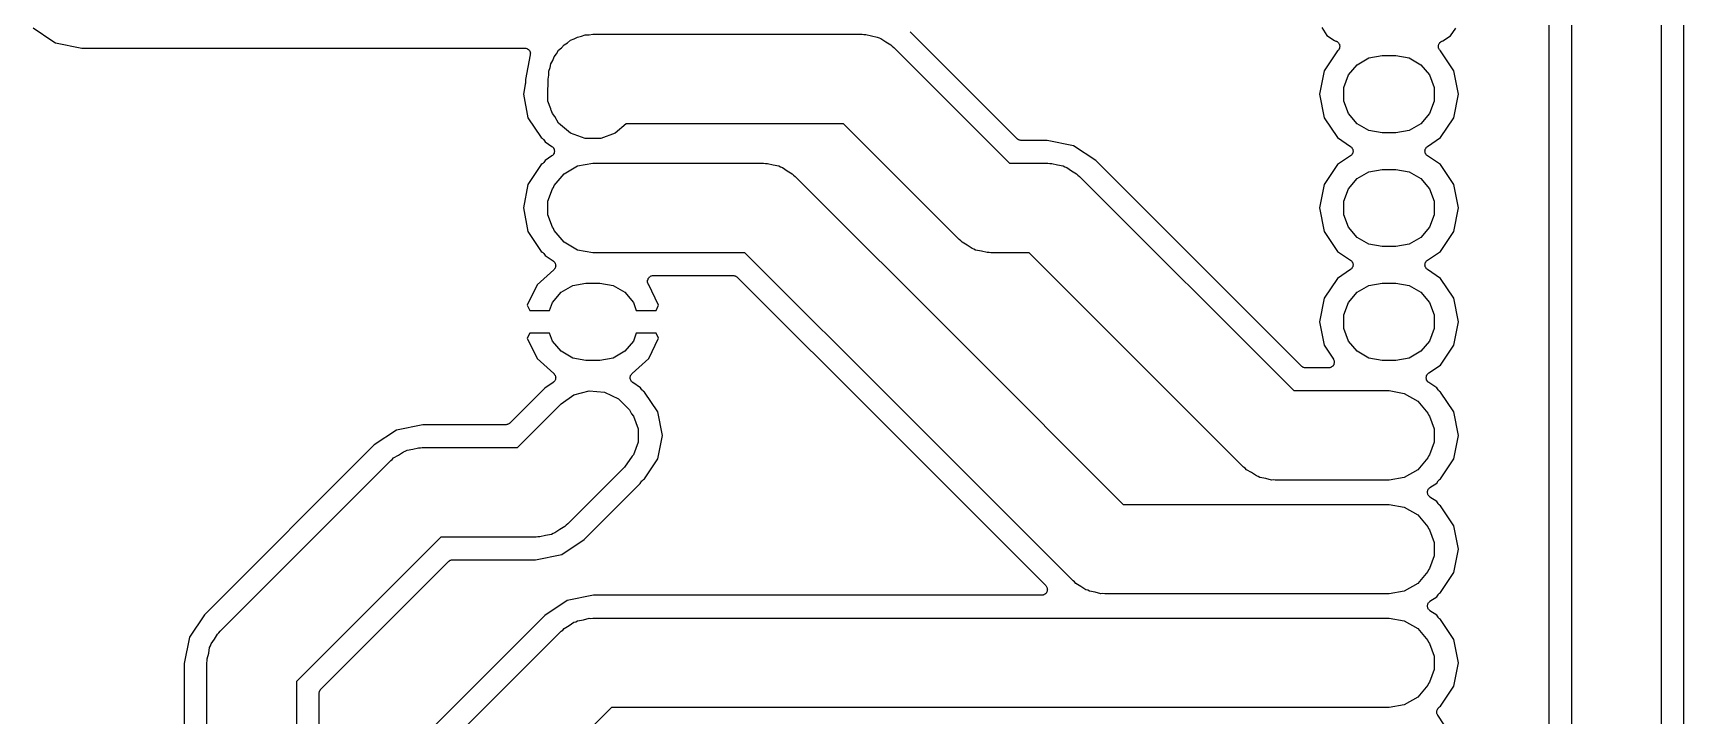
# Model space of a CAD drawing. Extents: x 21 to 222, y -147 to -29.
# Drawn here: x 100.53 to 137.4, y -77.39 to -62.13 of the extents above; entities that cross this region are included whole.
import ezdxf

# ---------------------------------------------------------------- set-up
doc = ezdxf.new("R2010")
doc.units = 0
doc.header["$MEASUREMENT"] = 0
doc.layers.add('BLACK', color=7, linetype='CONTINUOUS')

msp = doc.modelspace()

# ---------------------------------------------------------------- linework, layer by layer
at = {"layer": 'Black'}
for p, q in [((136.89, -58.42), (136.89, -102.87)), ((134.89, -102.456), (134.89, -58.8342)), ((134.382, -59.0972), (134.382, -102.193)), ((137.398, -102.857), (137.398, -59.9701)), ((100.525, -62.0175), (100.969, -62.3144)), ((100.969, -62.3144), (101.024, -62.3509)), ((112.463, -62.3502), (112.53, -62.294)), ((112.53, -62.294), (112.612, -62.2641)), ((112.612, -62.2641), (112.688, -62.2203)), ((112.688, -62.2203), (112.774, -62.2051)), ((112.774, -62.2051), (112.856, -62.1752)), ((112.856, -62.1752), (112.944, -62.1752)), ((112.944, -62.1752), (113.03, -62.16)), ((113.03, -62.16), (119.04, -62.16)), ((119.04, -62.16), (119.083, -62.1676)), ((119.083, -62.1676), (119.127, -62.1638)), ((119.127, -62.1638), (119.253, -62.1976)), ((119.253, -62.1976), (119.382, -62.2203)), ((119.382, -62.2203), (119.42, -62.2423)), ((119.42, -62.2423), (119.463, -62.2537)), ((119.463, -62.2537), (119.57, -62.3286)), ((122.507, -64.4948), (120.115, -62.1025)), ((129.311, -62.0111), (129.423, -62.1847)), ((129.423, -62.1847), (129.593, -62.3007)), ((129.593, -62.3007), (129.609, -62.3039)), ((129.609, -62.3039), (129.624, -62.3099)), ((129.624, -62.3099), (129.64, -62.3145)), ((129.64, -62.3145), (129.644, -62.3179)), ((131.984, -62.3169), (132, -62.312)), ((132, -62.312), (132.011, -62.308)), ((132.011, -62.308), (132.187, -62.1948)), ((132.187, -62.1948), (132.303, -62.0251)), ((101.024, -62.3509), (101.613, -62.468)), ((101.613, -62.468), (111.507, -62.468)), ((111.507, -62.468), (111.509, -62.4682)), ((111.509, -62.4682), (111.51, -62.468)), ((111.51, -62.468), (111.53, -62.4721)), ((111.632, -62.6198), (111.522, -63.1725)), ((111.53, -62.4721), (111.551, -62.4757)), ((111.551, -62.4757), (111.552, -62.4764)), ((111.552, -62.4764), (111.553, -62.4766)), ((111.553, -62.4766), (111.571, -62.4874)), ((111.571, -62.4874), (111.589, -62.4977)), ((111.589, -62.4977), (111.59, -62.4988)), ((111.59, -62.4988), (111.591, -62.4995)), ((111.591, -62.4995), (111.604, -62.5156)), ((111.604, -62.5156), (111.617, -62.5315)), ((111.617, -62.5315), (111.618, -62.5328)), ((111.618, -62.5328), (111.619, -62.5339)), ((111.619, -62.5339), (111.625, -62.5535)), ((111.625, -62.5535), (111.632, -62.5729)), ((111.632, -62.5729), (111.632, -62.5744)), ((111.632, -62.5744), (111.633, -62.5757)), ((111.633, -62.5757), (111.632, -62.5964)), ((111.632, -62.5964), (111.632, -62.6171)), ((111.632, -62.6171), (111.632, -62.6184)), ((111.632, -62.6184), (111.632, -62.6198)), ((112.134, -62.7422), (112.164, -62.66)), ((112.164, -62.66), (112.22, -62.593)), ((112.22, -62.593), (112.264, -62.5172)), ((112.264, -62.5172), (112.331, -62.461)), ((112.331, -62.461), (112.387, -62.394)), ((112.387, -62.394), (112.463, -62.3502)), ((119.57, -62.3286), (119.683, -62.394)), ((119.683, -62.394), (119.711, -62.4277)), ((119.711, -62.4277), (119.747, -62.4529)), ((119.747, -62.4529), (122.334, -65.04)), ((129.659, -62.5294), (129.36, -62.9761)), ((129.644, -62.3179), (129.65, -62.3201)), ((129.65, -62.3201), (129.662, -62.3309)), ((129.666, -62.5227), (129.659, -62.5294)), ((129.662, -62.3309), (129.675, -62.3406)), ((129.679, -62.5125), (129.666, -62.5227)), ((129.675, -62.3406), (129.678, -62.3454)), ((129.678, -62.3454), (129.683, -62.3492)), ((129.682, -62.5075), (129.679, -62.5125)), ((129.686, -62.5035), (129.682, -62.5075)), ((129.683, -62.3492), (129.691, -62.3636)), ((129.693, -62.4888), (129.686, -62.5035)), ((129.691, -62.3636), (129.7, -62.3772)), ((129.702, -62.4748), (129.693, -62.4888)), ((129.7, -62.3772), (129.701, -62.3829)), ((129.701, -62.3829), (129.704, -62.388)), ((129.703, -62.4691), (129.702, -62.4748)), ((129.705, -62.4639), (129.703, -62.4691)), ((129.704, -62.388), (129.706, -62.4042)), ((129.707, -62.4477), (129.705, -62.4639)), ((129.706, -62.4042), (129.71, -62.4201)), ((129.71, -62.4316), (129.707, -62.4477)), ((129.71, -62.4201), (129.71, -62.4259)), ((129.71, -62.4259), (129.71, -62.4316)), ((130.358, -62.6885), (130.654, -62.6364)), ((130.654, -62.6364), (130.966, -62.6364)), ((130.966, -62.6364), (131.262, -62.6885)), ((131.913, -62.4225), (131.917, -62.4057)), ((131.914, -62.4273), (131.913, -62.4225)), ((131.913, -62.4322), (131.914, -62.4273)), ((131.916, -62.4492), (131.913, -62.4322)), ((131.918, -62.4663), (131.916, -62.4492)), ((131.917, -62.4057), (131.92, -62.3887)), ((131.92, -62.4707), (131.918, -62.4663)), ((131.92, -62.3887), (131.923, -62.3844)), ((131.921, -62.4756), (131.92, -62.4707)), ((131.93, -62.4904), (131.921, -62.4756)), ((131.923, -62.3844), (131.924, -62.3796)), ((131.924, -62.3796), (131.933, -62.3653)), ((131.938, -62.5059), (131.93, -62.4904)), ((131.933, -62.3653), (131.942, -62.3502)), ((131.941, -62.5093), (131.938, -62.5059)), ((131.944, -62.5135), (131.941, -62.5093)), ((131.942, -62.3502), (131.946, -62.347)), ((131.957, -62.5244), (131.944, -62.5135)), ((131.946, -62.347), (131.948, -62.3429)), ((131.948, -62.3429), (131.962, -62.3327)), ((131.959, -62.5265), (131.957, -62.5244)), ((132.26, -62.9761), (131.959, -62.5265)), ((131.962, -62.3327), (131.975, -62.3215)), ((131.975, -62.3215), (131.98, -62.3198)), ((131.98, -62.3198), (131.984, -62.3169)), ((112.045, -62.9864), (112.075, -62.9041)), ((112.045, -63.0738), (112.045, -62.9864)), ((112.075, -62.9041), (112.09, -62.818)), ((112.09, -62.818), (112.134, -62.7422)), ((129.36, -62.9761), (129.256, -63.5)), ((129.906, -63.0682), (130.099, -62.8384)), ((130.099, -62.8384), (130.358, -62.6885)), ((131.262, -62.6885), (131.521, -62.8384)), ((131.521, -62.8384), (131.714, -63.0682)), ((132.364, -63.5), (132.26, -62.9761)), ((111.52, -63.2817), (111.476, -63.5)), ((111.522, -63.257), (111.52, -63.2692)), ((111.52, -63.2692), (111.52, -63.2817)), ((111.522, -63.1725), (111.522, -63.257)), ((112.023, -63.35), (112.03, -63.3315)), ((112.023, -63.65), (112.023, -63.35)), ((112.03, -63.16), (112.045, -63.0738)), ((112.03, -63.3315), (112.03, -63.16)), ((129.803, -63.35), (129.906, -63.0682)), ((129.803, -63.65), (129.803, -63.35)), ((131.714, -63.0682), (131.817, -63.35)), ((131.817, -63.35), (131.817, -63.65)), ((111.476, -63.5), (111.58, -64.0239)), ((112.088, -63.8269), (112.023, -63.65)), ((129.256, -63.5), (129.36, -64.0239)), ((129.906, -63.9318), (129.803, -63.65)), ((131.817, -63.65), (131.714, -63.9318)), ((132.26, -64.0239), (132.364, -63.5)), ((111.58, -64.0239), (111.877, -64.4681)), ((112.09, -63.842), (112.088, -63.8269)), ((112.098, -63.8553), (112.09, -63.842)), ((112.126, -63.9318), (112.098, -63.8553)), ((112.178, -63.9942), (112.126, -63.9318)), ((112.264, -64.1428), (112.178, -63.9942)), ((112.53, -64.366), (112.264, -64.1428)), ((129.36, -64.0239), (129.657, -64.4681)), ((130.099, -64.1616), (129.906, -63.9318)), ((131.714, -63.9318), (131.521, -64.1616)), ((131.963, -64.4681), (132.26, -64.0239)), ((111.877, -64.4681), (111.899, -64.4829)), ((111.899, -64.4829), (111.901, -64.4848)), ((111.901, -64.4848), (111.904, -64.486)), ((111.904, -64.486), (111.917, -64.5)), ((111.917, -64.5), (111.931, -64.5134)), ((111.931, -64.5134), (111.932, -64.5159)), ((111.932, -64.5159), (111.934, -64.5179)), ((111.934, -64.5179), (111.965, -64.5646)), ((112.856, -64.4848), (112.53, -64.366)), ((113.204, -64.4848), (112.856, -64.4848)), ((113.53, -64.366), (113.204, -64.4848)), ((113.776, -64.16), (113.53, -64.366)), ((118.626, -64.16), (113.776, -64.16)), ((121.213, -66.7471), (118.626, -64.16)), ((122.512, -64.498), (122.507, -64.4948)), ((122.516, -64.5023), (122.512, -64.498)), ((122.53, -64.5106), (122.516, -64.5023)), ((122.544, -64.5201), (122.53, -64.5106)), ((122.549, -64.5215), (122.544, -64.5201)), ((122.554, -64.5243), (122.549, -64.5215)), ((122.57, -64.5272), (122.554, -64.5243)), ((122.586, -64.5315), (122.57, -64.5272)), ((129.657, -64.4681), (129.951, -64.6644)), ((130.358, -64.3115), (130.099, -64.1616)), ((130.654, -64.3636), (130.358, -64.3115)), ((130.966, -64.3636), (130.654, -64.3636)), ((131.262, -64.3115), (130.966, -64.3636)), ((131.521, -64.1616), (131.262, -64.3115)), ((131.669, -64.6644), (131.963, -64.4681)), ((111.965, -64.5646), (112.115, -64.6644)), ((112.115, -64.8756), (111.965, -64.9754)), ((112.115, -64.6644), (112.125, -64.674)), ((112.125, -64.866), (112.115, -64.8756)), ((112.125, -64.674), (112.136, -64.6822)), ((112.136, -64.8578), (112.125, -64.866)), ((112.136, -64.6822), (112.141, -64.6891)), ((112.141, -64.8509), (112.136, -64.8578)), ((112.141, -64.6891), (112.147, -64.6949)), ((112.147, -64.8451), (112.141, -64.8509)), ((112.147, -64.6949), (112.153, -64.7073)), ((112.153, -64.8327), (112.147, -64.8451)), ((112.153, -64.7073), (112.161, -64.7189)), ((112.161, -64.8211), (112.153, -64.8327)), ((112.161, -64.7189), (112.163, -64.727)), ((112.163, -64.813), (112.161, -64.8211)), ((112.163, -64.727), (112.166, -64.7345)), ((112.166, -64.8055), (112.163, -64.813)), ((112.166, -64.7345), (112.168, -64.7482)), ((112.168, -64.7918), (112.166, -64.8055)), ((112.168, -64.7482), (112.171, -64.7617)), ((112.171, -64.7783), (112.168, -64.7918)), ((112.171, -64.7617), (112.17, -64.77)), ((112.17, -64.77), (112.171, -64.7783)), ((122.592, -64.531), (122.586, -64.5315)), ((122.597, -64.532), (122.592, -64.531)), ((123.177, -64.532), (122.597, -64.532)), ((123.766, -64.6491), (123.177, -64.532)), ((124.265, -64.9825), (123.766, -64.6491)), ((129.951, -64.8756), (129.657, -65.0719)), ((129.951, -64.6644), (129.961, -64.674)), ((129.961, -64.866), (129.951, -64.8756)), ((129.961, -64.674), (129.972, -64.6822)), ((129.972, -64.8578), (129.961, -64.866)), ((129.972, -64.6822), (129.977, -64.6891)), ((129.977, -64.8509), (129.972, -64.8578)), ((129.977, -64.6891), (129.983, -64.6949)), ((129.983, -64.8451), (129.977, -64.8509)), ((129.983, -64.6949), (129.989, -64.7073)), ((129.989, -64.8327), (129.983, -64.8451)), ((129.989, -64.7073), (129.997, -64.7189)), ((129.997, -64.8211), (129.989, -64.8327)), ((129.997, -64.7189), (129.999, -64.727)), ((129.999, -64.813), (129.997, -64.8211)), ((129.999, -64.727), (130.002, -64.7345)), ((130.002, -64.8055), (129.999, -64.813)), ((130.002, -64.7345), (130.004, -64.7482)), ((130.004, -64.7918), (130.002, -64.8055)), ((130.004, -64.7482), (130.007, -64.7617)), ((130.007, -64.7783), (130.004, -64.7918)), ((130.007, -64.7617), (130.006, -64.77)), ((130.006, -64.77), (130.007, -64.7783)), ((131.613, -64.7617), (131.616, -64.7482)), ((131.614, -64.77), (131.613, -64.7617)), ((131.613, -64.7783), (131.614, -64.77)), ((131.616, -64.7918), (131.613, -64.7783)), ((131.616, -64.7482), (131.618, -64.7345)), ((131.618, -64.8055), (131.616, -64.7918)), ((131.618, -64.7345), (131.621, -64.727)), ((131.621, -64.813), (131.618, -64.8055)), ((131.621, -64.727), (131.623, -64.7189)), ((131.623, -64.8211), (131.621, -64.813)), ((131.623, -64.7189), (131.631, -64.7073)), ((131.631, -64.8327), (131.623, -64.8211)), ((131.631, -64.7073), (131.637, -64.6949)), ((131.637, -64.8451), (131.631, -64.8327)), ((131.637, -64.6949), (131.643, -64.6891)), ((131.643, -64.8509), (131.637, -64.8451)), ((131.643, -64.6891), (131.648, -64.6822)), ((131.648, -64.8578), (131.643, -64.8509)), ((131.648, -64.6822), (131.659, -64.674)), ((131.659, -64.866), (131.648, -64.8578)), ((131.659, -64.674), (131.669, -64.6644)), ((131.669, -64.8756), (131.659, -64.866)), ((131.963, -65.0719), (131.669, -64.8756)), ((111.877, -65.0719), (111.58, -65.5161)), ((111.899, -65.0571), (111.877, -65.0719)), ((111.901, -65.0552), (111.899, -65.0571)), ((111.904, -65.054), (111.901, -65.0552)), ((111.917, -65.04), (111.904, -65.054)), ((111.931, -65.0266), (111.917, -65.04)), ((111.932, -65.0241), (111.931, -65.0266)), ((111.934, -65.0221), (111.932, -65.0241)), ((111.965, -64.9754), (111.934, -65.0221)), ((112.387, -65.274), (112.688, -65.1003)), ((112.688, -65.1003), (113.03, -65.04)), ((113.03, -65.04), (116.84, -65.04)), ((116.84, -65.04), (116.883, -65.0476)), ((116.883, -65.0476), (116.927, -65.0438)), ((116.927, -65.0438), (117.053, -65.0776)), ((117.053, -65.0776), (117.182, -65.1003)), ((117.182, -65.1003), (117.22, -65.1223)), ((117.22, -65.1223), (117.263, -65.1337)), ((117.263, -65.1337), (117.37, -65.2086)), ((117.37, -65.2086), (117.483, -65.274)), ((122.334, -65.04), (123.19, -65.04)), ((123.19, -65.04), (123.233, -65.0476)), ((123.233, -65.0476), (123.277, -65.0438)), ((123.277, -65.0438), (123.403, -65.0776)), ((123.403, -65.0776), (123.532, -65.1003)), ((123.532, -65.1003), (123.57, -65.1223)), ((123.57, -65.1223), (123.613, -65.1337)), ((123.613, -65.1337), (123.72, -65.2086)), ((123.72, -65.2086), (123.833, -65.274)), ((128.857, -69.5748), (124.265, -64.9825)), ((129.657, -65.0719), (129.36, -65.5161)), ((130.099, -65.3784), (130.358, -65.2285)), ((130.358, -65.2285), (130.654, -65.1764)), ((130.654, -65.1764), (130.966, -65.1764)), ((130.966, -65.1764), (131.262, -65.2285)), ((131.262, -65.2285), (131.521, -65.3784)), ((132.26, -65.5161), (131.963, -65.0719)), ((111.58, -65.5161), (111.476, -66.04)), ((112.023, -65.89), (112.126, -65.6082)), ((112.126, -65.6082), (112.149, -65.5801)), ((112.149, -65.5801), (112.164, -65.54)), ((112.164, -65.54), (112.387, -65.274)), ((117.483, -65.274), (117.511, -65.3077)), ((117.511, -65.3077), (117.547, -65.3329)), ((117.547, -65.3329), (121.357, -69.1429)), ((123.833, -65.274), (123.861, -65.3077)), ((123.861, -65.3077), (123.897, -65.3329)), ((123.897, -65.3329), (128.684, -70.12)), ((129.36, -65.5161), (129.256, -66.04)), ((129.803, -65.89), (129.906, -65.6082)), ((129.906, -65.6082), (130.099, -65.3784)), ((131.521, -65.3784), (131.714, -65.6082)), ((131.714, -65.6082), (131.817, -65.89)), ((132.364, -66.04), (132.26, -65.5161)), ((112.023, -66.19), (112.023, -65.89)), ((129.803, -66.19), (129.803, -65.89)), ((131.817, -65.89), (131.817, -66.19)), ((111.476, -66.04), (111.58, -66.5639)), ((112.126, -66.4718), (112.023, -66.19)), ((129.256, -66.04), (129.36, -66.5639)), ((129.906, -66.4718), (129.803, -66.19)), ((131.817, -66.19), (131.714, -66.4718)), ((132.26, -66.5639), (132.364, -66.04)), ((111.58, -66.5639), (111.877, -67.0081)), ((112.149, -66.4999), (112.126, -66.4718)), ((112.164, -66.54), (112.149, -66.4999)), ((112.387, -66.806), (112.164, -66.54)), ((129.36, -66.5639), (129.657, -67.0081)), ((130.099, -66.7016), (129.906, -66.4718)), ((130.358, -66.8515), (130.099, -66.7016)), ((131.521, -66.7016), (131.262, -66.8515)), ((131.714, -66.4718), (131.521, -66.7016)), ((131.963, -67.0081), (132.26, -66.5639)), ((111.877, -67.0081), (111.899, -67.0229)), ((111.899, -67.0229), (111.901, -67.0248)), ((111.901, -67.0248), (111.904, -67.026)), ((111.904, -67.026), (111.917, -67.04)), ((111.917, -67.04), (111.931, -67.0534)), ((111.931, -67.0534), (111.932, -67.0559)), ((111.932, -67.0559), (111.934, -67.0579)), ((111.934, -67.0579), (111.965, -67.1046)), ((111.965, -67.1046), (112.142, -67.2223)), ((112.688, -66.9797), (112.387, -66.806)), ((113.03, -67.04), (112.688, -66.9797)), ((116.426, -67.04), (113.03, -67.04)), ((119.943, -70.5571), (116.426, -67.04)), ((121.249, -66.7723), (121.213, -66.7471)), ((121.277, -66.806), (121.249, -66.7723)), ((121.39, -66.8714), (121.277, -66.806)), ((121.497, -66.9463), (121.39, -66.8714)), ((121.54, -66.9577), (121.497, -66.9463)), ((121.578, -66.9797), (121.54, -66.9577)), ((121.707, -67.0024), (121.578, -66.9797)), ((121.833, -67.0362), (121.707, -67.0024)), ((121.877, -67.0324), (121.833, -67.0362)), ((121.92, -67.04), (121.877, -67.0324)), ((122.776, -67.04), (121.92, -67.04)), ((127.563, -71.8271), (122.776, -67.04)), ((129.657, -67.0081), (129.951, -67.2044)), ((130.654, -66.9036), (130.358, -66.8515)), ((130.966, -66.9036), (130.654, -66.9036)), ((131.262, -66.8515), (130.966, -66.9036)), ((131.669, -67.2044), (131.963, -67.0081)), ((112.156, -67.4226), (111.783, -67.7558)), ((112.142, -67.2223), (112.145, -67.2257)), ((112.145, -67.2257), (112.15, -67.2281)), ((112.15, -67.2281), (112.161, -67.2409)), ((112.159, -67.4187), (112.156, -67.4226)), ((112.163, -67.4157), (112.159, -67.4187)), ((112.161, -67.2409), (112.174, -67.2528)), ((112.172, -67.4014), (112.163, -67.4157)), ((112.183, -67.3879), (112.172, -67.4014)), ((112.174, -67.2528), (112.176, -67.2573)), ((112.176, -67.2573), (112.179, -67.261)), ((112.179, -67.261), (112.185, -67.2769)), ((112.185, -67.3832), (112.183, -67.3879)), ((112.185, -67.2769), (112.193, -67.2924)), ((112.187, -67.379), (112.185, -67.3832)), ((112.191, -67.3624), (112.187, -67.379)), ((112.197, -67.346), (112.191, -67.3624)), ((112.193, -67.2924), (112.194, -67.2973)), ((112.194, -67.2973), (112.195, -67.302)), ((112.195, -67.302), (112.196, -67.3191)), ((112.196, -67.3191), (112.198, -67.3362)), ((112.198, -67.3362), (112.197, -67.3411)), ((112.197, -67.3411), (112.197, -67.346)), ((129.951, -67.4156), (129.657, -67.6119)), ((129.951, -67.2044), (129.961, -67.214)), ((129.961, -67.406), (129.951, -67.4156)), ((129.961, -67.214), (129.972, -67.2222)), ((129.972, -67.3978), (129.961, -67.406)), ((129.972, -67.2222), (129.977, -67.2291)), ((129.977, -67.3909), (129.972, -67.3978)), ((129.977, -67.2291), (129.983, -67.2349)), ((129.983, -67.3851), (129.977, -67.3909)), ((129.983, -67.2349), (129.989, -67.2473)), ((129.989, -67.3727), (129.983, -67.3851)), ((129.989, -67.2473), (129.997, -67.2589)), ((129.997, -67.3611), (129.989, -67.3727)), ((129.997, -67.2589), (129.999, -67.267)), ((129.999, -67.353), (129.997, -67.3611)), ((129.999, -67.267), (130.002, -67.2745)), ((130.002, -67.3455), (129.999, -67.353)), ((130.002, -67.2745), (130.004, -67.2882)), ((130.004, -67.3318), (130.002, -67.3455)), ((130.004, -67.2882), (130.007, -67.3017)), ((130.007, -67.3183), (130.004, -67.3318)), ((130.007, -67.3017), (130.006, -67.31)), ((130.006, -67.31), (130.007, -67.3183)), ((131.613, -67.3017), (131.616, -67.2882)), ((131.614, -67.31), (131.613, -67.3017)), ((131.613, -67.3183), (131.614, -67.31)), ((131.616, -67.3318), (131.613, -67.3183)), ((131.616, -67.2882), (131.618, -67.2745)), ((131.618, -67.3455), (131.616, -67.3318)), ((131.618, -67.2745), (131.621, -67.267)), ((131.621, -67.353), (131.618, -67.3455)), ((131.621, -67.267), (131.623, -67.2589)), ((131.623, -67.3611), (131.621, -67.353)), ((131.623, -67.2589), (131.631, -67.2473)), ((131.631, -67.3727), (131.623, -67.3611)), ((131.631, -67.2473), (131.637, -67.2349)), ((131.637, -67.3851), (131.631, -67.3727)), ((131.637, -67.2349), (131.643, -67.2291)), ((131.643, -67.3909), (131.637, -67.3851)), ((131.643, -67.2291), (131.648, -67.2222)), ((131.648, -67.3978), (131.643, -67.3909)), ((131.648, -67.2222), (131.659, -67.214)), ((131.659, -67.406), (131.648, -67.3978)), ((131.659, -67.214), (131.669, -67.2044)), ((131.669, -67.4156), (131.659, -67.406)), ((131.963, -67.6119), (131.669, -67.4156)), ((111.783, -67.7558), (111.562, -68.2138)), ((112.319, -67.9184), (112.578, -67.7685)), ((112.578, -67.7685), (112.874, -67.7164)), ((112.874, -67.7164), (113.186, -67.7164)), ((113.186, -67.7164), (113.482, -67.7685)), ((113.482, -67.7685), (113.741, -67.9184)), ((114.252, -67.6529), (114.253, -67.6511)), ((114.252, -67.6731), (114.252, -67.6529)), ((114.252, -67.6932), (114.252, -67.6731)), ((114.252, -67.6951), (114.252, -67.6932)), ((114.252, -67.6971), (114.252, -67.6951)), ((114.259, -67.7159), (114.252, -67.6971)), ((114.253, -67.6491), (114.261, -67.6304)), ((114.253, -67.6511), (114.253, -67.6491)), ((114.266, -67.735), (114.259, -67.7159)), ((114.261, -67.6304), (114.267, -67.6115)), ((114.267, -67.7366), (114.266, -67.735)), ((114.267, -67.6115), (114.269, -67.61)), ((114.267, -67.7385), (114.267, -67.7366)), ((114.271, -67.7427), (114.267, -67.7385)), ((114.269, -67.6081), (114.283, -67.5931)), ((114.269, -67.61), (114.269, -67.6081)), ((114.498, -68.2138), (114.271, -67.7427)), ((114.283, -67.5931), (114.296, -67.5777)), ((114.296, -67.5777), (114.298, -67.5767)), ((114.298, -67.5767), (114.299, -67.5752)), ((114.299, -67.5752), (114.317, -67.5657)), ((114.317, -67.5657), (114.334, -67.5557)), ((114.334, -67.5557), (114.336, -67.5553)), ((114.336, -67.5553), (114.338, -67.5544)), ((114.338, -67.5544), (114.358, -67.5515)), ((114.358, -67.5515), (114.377, -67.548)), ((114.377, -67.548), (116.163, -67.548)), ((116.163, -67.548), (116.168, -67.549)), ((116.168, -67.549), (116.174, -67.5485)), ((116.174, -67.5485), (116.19, -67.5528)), ((116.19, -67.5528), (116.206, -67.5557)), ((116.206, -67.5557), (116.211, -67.5585)), ((116.211, -67.5585), (116.216, -67.5599)), ((116.216, -67.5599), (116.23, -67.5694)), ((116.23, -67.5694), (116.244, -67.5777)), ((116.244, -67.5777), (116.248, -67.582)), ((116.248, -67.582), (116.253, -67.5852)), ((116.253, -67.5852), (119.584, -70.9163)), ((129.657, -67.6119), (129.36, -68.0561)), ((130.099, -67.9184), (130.358, -67.7685)), ((130.358, -67.7685), (130.654, -67.7164)), ((130.654, -67.7164), (130.966, -67.7164)), ((130.966, -67.7164), (131.262, -67.7685)), ((131.262, -67.7685), (131.521, -67.9184)), ((132.26, -68.0561), (131.963, -67.6119)), ((111.562, -68.2138), (111.621, -68.326)), ((112.061, -68.326), (112.126, -68.1482)), ((112.126, -68.1482), (112.319, -67.9184)), ((113.741, -67.9184), (113.934, -68.1482)), ((113.934, -68.1482), (113.999, -68.326)), ((114.439, -68.326), (114.498, -68.2138)), ((129.36, -68.0561), (129.256, -68.58)), ((129.803, -68.43), (129.906, -68.1482)), ((129.906, -68.1482), (130.099, -67.9184)), ((131.521, -67.9184), (131.714, -68.1482)), ((131.714, -68.1482), (131.817, -68.43)), ((132.364, -68.58), (132.26, -68.0561)), ((111.621, -68.326), (112.061, -68.326)), ((113.999, -68.326), (114.439, -68.326)), ((129.256, -68.58), (129.36, -69.1039)), ((129.803, -68.73), (129.803, -68.43)), ((131.817, -68.43), (131.817, -68.73)), ((132.26, -69.1039), (132.364, -68.58)), ((111.621, -68.834), (111.562, -68.9462)), ((111.562, -68.9462), (111.783, -69.4042)), ((112.061, -68.834), (111.621, -68.834)), ((112.126, -69.0118), (112.061, -68.834)), ((113.999, -68.834), (113.934, -69.0118)), ((114.439, -68.834), (113.999, -68.834)), ((114.277, -69.4042), (114.498, -68.9462)), ((114.498, -68.9462), (114.439, -68.834)), ((129.906, -69.0118), (129.803, -68.73)), ((131.817, -68.73), (131.714, -69.0118)), ((112.319, -69.2416), (112.126, -69.0118)), ((112.578, -69.3915), (112.319, -69.2416)), ((113.741, -69.2416), (113.482, -69.3915)), ((113.934, -69.0118), (113.741, -69.2416)), ((121.357, -69.1429), (124.874, -72.66)), ((129.36, -69.1039), (129.568, -69.4144)), ((130.099, -69.2416), (129.906, -69.0118)), ((130.358, -69.3915), (130.099, -69.2416)), ((131.521, -69.2416), (131.262, -69.3915)), ((131.714, -69.0118), (131.521, -69.2416)), ((131.963, -69.5481), (132.26, -69.1039)), ((111.783, -69.4042), (112.156, -69.7374)), ((112.874, -69.4436), (112.578, -69.3915)), ((113.186, -69.4436), (112.874, -69.4436)), ((113.482, -69.3915), (113.186, -69.4436)), ((113.904, -69.7374), (114.277, -69.4042)), ((128.862, -69.578), (128.857, -69.5748)), ((128.866, -69.5823), (128.862, -69.578)), ((128.88, -69.5906), (128.866, -69.5823)), ((128.894, -69.6001), (128.88, -69.5906)), ((128.899, -69.6015), (128.894, -69.6001)), ((128.904, -69.6043), (128.899, -69.6015)), ((128.92, -69.6072), (128.904, -69.6043)), ((128.936, -69.6115), (128.92, -69.6072)), ((128.942, -69.611), (128.936, -69.6115)), ((128.947, -69.612), (128.942, -69.611)), ((129.462, -69.612), (128.947, -69.612)), ((129.466, -69.6113), (129.462, -69.612)), ((129.471, -69.6117), (129.466, -69.6113)), ((129.488, -69.6075), (129.471, -69.6117)), ((129.506, -69.6043), (129.488, -69.6075)), ((129.509, -69.6022), (129.506, -69.6043)), ((129.513, -69.6012), (129.509, -69.6022)), ((129.528, -69.5913), (129.513, -69.6012)), ((129.544, -69.5823), (129.528, -69.5913)), ((129.547, -69.5791), (129.544, -69.5823)), ((129.55, -69.5767), (129.547, -69.5791)), ((129.561, -69.5623), (129.55, -69.5767)), ((129.572, -69.5485), (129.561, -69.5623)), ((129.568, -69.4144), (129.57, -69.4183)), ((129.57, -69.4183), (129.572, -69.4215)), ((129.572, -69.4215), (129.578, -69.4384)), ((129.574, -69.5446), (129.572, -69.5485)), ((129.576, -69.5412), (129.574, -69.5446)), ((129.581, -69.5239), (129.576, -69.5412)), ((129.578, -69.4384), (129.586, -69.4548)), ((129.587, -69.5071), (129.581, -69.5239)), ((129.586, -69.4548), (129.586, -69.459)), ((129.586, -69.459), (129.587, -69.4629)), ((129.587, -69.4629), (129.587, -69.4809)), ((129.587, -69.4809), (129.588, -69.4988)), ((129.588, -69.4988), (129.587, -69.5029)), ((129.587, -69.5029), (129.587, -69.5071)), ((130.654, -69.4436), (130.358, -69.3915)), ((130.966, -69.4436), (130.654, -69.4436)), ((131.262, -69.3915), (130.966, -69.4436)), ((131.697, -69.7257), (131.963, -69.5481)), ((112.142, -69.9377), (111.955, -70.0625)), ((112.145, -69.9342), (112.142, -69.9377)), ((112.15, -69.9319), (112.145, -69.9342)), ((112.161, -69.9191), (112.15, -69.9319)), ((112.156, -69.7374), (112.159, -69.7413)), ((112.159, -69.7413), (112.163, -69.7443)), ((112.174, -69.9072), (112.161, -69.9191)), ((112.163, -69.7443), (112.172, -69.7586)), ((112.172, -69.7586), (112.183, -69.7721)), ((112.176, -69.9027), (112.174, -69.9072)), ((112.179, -69.899), (112.176, -69.9027)), ((112.185, -69.8831), (112.179, -69.899)), ((112.183, -69.7721), (112.185, -69.7768)), ((112.185, -69.7768), (112.187, -69.781)), ((112.193, -69.8676), (112.185, -69.8831)), ((112.187, -69.781), (112.191, -69.7976)), ((112.191, -69.7976), (112.197, -69.814)), ((112.194, -69.8627), (112.193, -69.8676)), ((112.195, -69.858), (112.194, -69.8627)), ((112.196, -69.8409), (112.195, -69.858)), ((112.198, -69.8238), (112.196, -69.8409)), ((112.197, -69.814), (112.197, -69.8189)), ((112.197, -69.8189), (112.198, -69.8238)), ((113.862, -69.8238), (113.863, -69.819)), ((113.864, -69.8409), (113.862, -69.8238)), ((113.863, -69.814), (113.869, -69.7976)), ((113.863, -69.819), (113.863, -69.814)), ((113.865, -69.858), (113.864, -69.8409)), ((113.866, -69.8627), (113.865, -69.858)), ((113.867, -69.8677), (113.866, -69.8627)), ((113.875, -69.8831), (113.867, -69.8677)), ((113.869, -69.7976), (113.873, -69.781)), ((113.873, -69.781), (113.875, -69.7768)), ((113.875, -69.7768), (113.877, -69.7721)), ((113.881, -69.899), (113.875, -69.8831)), ((113.877, -69.7721), (113.888, -69.7586)), ((113.884, -69.9027), (113.881, -69.899)), ((113.886, -69.9072), (113.884, -69.9027)), ((113.899, -69.9191), (113.886, -69.9072)), ((113.888, -69.7586), (113.897, -69.7443)), ((113.897, -69.7443), (113.901, -69.7413)), ((113.91, -69.9319), (113.899, -69.9191)), ((113.901, -69.7413), (113.904, -69.7374)), ((113.915, -69.9343), (113.91, -69.9319)), ((113.918, -69.9377), (113.915, -69.9343)), ((114.095, -70.0554), (113.918, -69.9377)), ((114.126, -70.1021), (114.095, -70.0554)), ((131.641, -69.823), (131.644, -69.8095)), ((131.642, -69.8313), (131.641, -69.823)), ((131.641, -69.8396), (131.642, -69.8313)), ((131.644, -69.853), (131.641, -69.8396)), ((131.644, -69.8095), (131.646, -69.7957)), ((131.646, -69.8668), (131.644, -69.853)), ((131.646, -69.7957), (131.649, -69.7882)), ((131.649, -69.8743), (131.646, -69.8668)), ((131.649, -69.7882), (131.651, -69.7801)), ((131.651, -69.8824), (131.649, -69.8743)), ((131.651, -69.7801), (131.659, -69.7686)), ((131.659, -69.8939), (131.651, -69.8824)), ((131.659, -69.7686), (131.665, -69.7562)), ((131.665, -69.9064), (131.659, -69.8939)), ((131.665, -69.7562), (131.671, -69.7504)), ((131.671, -69.9121), (131.665, -69.9064)), ((131.671, -69.7504), (131.676, -69.7435)), ((131.676, -69.9191), (131.671, -69.9121)), ((131.676, -69.7435), (131.687, -69.7353)), ((131.687, -69.9273), (131.676, -69.9191)), ((131.687, -69.7353), (131.697, -69.7257)), ((131.697, -69.9369), (131.687, -69.9273)), ((131.875, -70.0554), (131.697, -69.9369)), ((131.906, -70.1021), (131.875, -70.0554)), ((111.955, -70.0625), (111.173, -70.8448)), ((111.346, -71.39), (112.323, -70.4129)), ((112.323, -70.4129), (112.607, -70.2137)), ((112.607, -70.2137), (112.943, -70.1238)), ((112.943, -70.1238), (113.289, -70.1541)), ((113.289, -70.1541), (113.604, -70.3008)), ((113.604, -70.3008), (113.849, -70.5464)), ((114.128, -70.1041), (114.126, -70.1021)), ((114.129, -70.1066), (114.128, -70.1041)), ((114.143, -70.12), (114.129, -70.1066)), ((114.156, -70.134), (114.143, -70.12)), ((114.159, -70.1352), (114.156, -70.134)), ((114.161, -70.1371), (114.159, -70.1352)), ((114.183, -70.1519), (114.161, -70.1371)), ((114.48, -70.5961), (114.183, -70.1519)), ((128.684, -70.12), (130.81, -70.12)), ((130.81, -70.12), (131.152, -70.1803)), ((131.152, -70.1803), (131.453, -70.354)), ((131.453, -70.354), (131.676, -70.62)), ((131.908, -70.1041), (131.906, -70.1021)), ((131.909, -70.1066), (131.908, -70.1041)), ((131.923, -70.12), (131.909, -70.1066)), ((131.936, -70.134), (131.923, -70.12)), ((131.939, -70.1352), (131.936, -70.134)), ((131.941, -70.1371), (131.939, -70.1352)), ((131.963, -70.1519), (131.941, -70.1371)), ((132.26, -70.5961), (131.963, -70.1519)), ((113.849, -70.5464), (113.892, -70.6375)), ((113.892, -70.6375), (113.934, -70.6882)), ((113.934, -70.6882), (114.037, -70.97)), ((114.584, -71.12), (114.48, -70.5961)), ((123.753, -74.3671), (119.943, -70.5571)), ((131.676, -70.62), (131.691, -70.6601)), ((131.691, -70.6601), (131.714, -70.6882)), ((131.714, -70.6882), (131.817, -70.97)), ((132.364, -71.12), (132.26, -70.5961)), ((108.644, -70.9991), (108.145, -71.3325)), ((109.233, -70.882), (108.644, -70.9991)), ((111.083, -70.882), (109.233, -70.882)), ((111.088, -70.881), (111.083, -70.882)), ((111.094, -70.8815), (111.088, -70.881)), ((111.11, -70.8772), (111.094, -70.8815)), ((111.126, -70.8743), (111.11, -70.8772)), ((111.131, -70.8715), (111.126, -70.8743)), ((111.136, -70.8701), (111.131, -70.8715)), ((111.15, -70.8606), (111.136, -70.8701)), ((111.164, -70.8523), (111.15, -70.8606)), ((111.168, -70.848), (111.164, -70.8523)), ((111.173, -70.8448), (111.168, -70.848)), ((114.037, -70.97), (114.037, -71.27)), ((114.48, -71.6439), (114.584, -71.12)), ((119.584, -70.9163), (119.584, -70.9163)), ((119.584, -70.9163), (119.584, -70.9163)), ((119.584, -70.9163), (123.143, -74.4752)), ((131.817, -70.97), (131.817, -71.27)), ((132.26, -71.6439), (132.364, -71.12)), ((108.145, -71.3325), (104.353, -75.1248)), ((108.69, -71.5586), (108.797, -71.4837)), ((108.797, -71.4837), (108.84, -71.4723)), ((108.84, -71.4723), (108.878, -71.4503)), ((108.878, -71.4503), (109.007, -71.4276)), ((109.007, -71.4276), (109.133, -71.3938)), ((109.133, -71.3938), (109.177, -71.3976)), ((109.177, -71.3976), (109.22, -71.39)), ((109.22, -71.39), (111.346, -71.39)), ((114.037, -71.27), (113.934, -71.5518)), ((131.817, -71.27), (131.714, -71.5518)), ((104.703, -75.4929), (108.513, -71.6829)), ((108.513, -71.6829), (108.549, -71.6577)), ((108.549, -71.6577), (108.577, -71.624)), ((108.577, -71.624), (108.69, -71.5586)), ((113.737, -71.8271), (112.467, -73.0971)), ((113.908, -71.5828), (113.737, -71.8271)), ((113.934, -71.5518), (113.908, -71.5828)), ((114.183, -72.0881), (114.48, -71.6439)), ((127.599, -71.8523), (127.563, -71.8271)), ((127.627, -71.886), (127.599, -71.8523)), ((127.74, -71.9514), (127.627, -71.886)), ((131.453, -71.886), (131.152, -72.0597)), ((131.676, -71.62), (131.453, -71.886)), ((131.691, -71.5799), (131.676, -71.62)), ((131.714, -71.5518), (131.691, -71.5799)), ((131.963, -72.0881), (132.26, -71.6439)), ((112.835, -73.4475), (114.087, -72.1952)), ((114.087, -72.1952), (114.126, -72.1379)), ((114.126, -72.1379), (114.128, -72.1359)), ((114.128, -72.1359), (114.129, -72.1334)), ((114.129, -72.1334), (114.143, -72.12)), ((114.143, -72.12), (114.156, -72.106)), ((114.156, -72.106), (114.159, -72.1048)), ((114.159, -72.1048), (114.161, -72.1029)), ((114.161, -72.1029), (114.183, -72.0881)), ((127.847, -72.0263), (127.74, -71.9514)), ((127.89, -72.0377), (127.847, -72.0263)), ((127.928, -72.0597), (127.89, -72.0377)), ((128.057, -72.0824), (127.928, -72.0597)), ((128.183, -72.1162), (128.057, -72.0824)), ((128.227, -72.1124), (128.183, -72.1162)), ((128.27, -72.12), (128.227, -72.1124)), ((130.81, -72.12), (128.27, -72.12)), ((131.152, -72.0597), (130.81, -72.12)), ((131.725, -72.2844), (131.875, -72.1846)), ((131.875, -72.1846), (131.906, -72.1379)), ((131.906, -72.1379), (131.908, -72.1359)), ((131.908, -72.1359), (131.909, -72.1334)), ((131.909, -72.1334), (131.923, -72.12)), ((131.923, -72.12), (131.936, -72.106)), ((131.936, -72.106), (131.939, -72.1048)), ((131.939, -72.1048), (131.941, -72.1029)), ((131.941, -72.1029), (131.963, -72.0881)), ((131.669, -72.3817), (131.672, -72.3682)), ((131.67, -72.39), (131.669, -72.3817)), ((131.669, -72.3983), (131.67, -72.39)), ((131.672, -72.4118), (131.669, -72.3983)), ((131.672, -72.3682), (131.674, -72.3545)), ((131.674, -72.4255), (131.672, -72.4118)), ((131.674, -72.3545), (131.677, -72.347)), ((131.677, -72.433), (131.674, -72.4255)), ((131.677, -72.347), (131.679, -72.3389)), ((131.679, -72.4411), (131.677, -72.433)), ((131.679, -72.3389), (131.687, -72.3273)), ((131.687, -72.4527), (131.679, -72.4411)), ((131.687, -72.3273), (131.693, -72.3149)), ((131.693, -72.4651), (131.687, -72.4527)), ((131.693, -72.3149), (131.699, -72.3091)), ((131.699, -72.4709), (131.693, -72.4651)), ((131.699, -72.3091), (131.704, -72.3022)), ((131.704, -72.4778), (131.699, -72.4709)), ((131.704, -72.3022), (131.715, -72.294)), ((131.715, -72.486), (131.704, -72.4778)), ((131.715, -72.294), (131.725, -72.2844)), ((131.725, -72.4956), (131.715, -72.486)), ((131.875, -72.5954), (131.725, -72.4956)), ((131.906, -72.6421), (131.875, -72.5954)), ((124.874, -72.66), (130.81, -72.66)), ((130.81, -72.66), (131.152, -72.7203)), ((131.152, -72.7203), (131.453, -72.894)), ((131.453, -72.894), (131.676, -73.16)), ((131.908, -72.6441), (131.906, -72.6421)), ((131.909, -72.6466), (131.908, -72.6441)), ((131.923, -72.66), (131.909, -72.6466)), ((131.936, -72.674), (131.923, -72.66)), ((131.939, -72.6752), (131.936, -72.674)), ((131.941, -72.6771), (131.939, -72.6752)), ((131.963, -72.6919), (131.941, -72.6771)), ((132.26, -73.1361), (131.963, -72.6919)), ((111.973, -73.3524), (111.847, -73.3862)), ((112.102, -73.3297), (111.973, -73.3524)), ((112.14, -73.3077), (112.102, -73.3297)), ((112.183, -73.2963), (112.14, -73.3077)), ((112.29, -73.2214), (112.183, -73.2963)), ((112.403, -73.156), (112.29, -73.2214)), ((112.431, -73.1223), (112.403, -73.156)), ((112.467, -73.0971), (112.431, -73.1223)), ((131.676, -73.16), (131.691, -73.2001)), ((131.691, -73.2001), (131.714, -73.2282)), ((131.714, -73.2282), (131.817, -73.51)), ((132.364, -73.66), (132.26, -73.1361)), ((109.634, -73.39), (106.41, -76.6142)), ((111.76, -73.39), (109.634, -73.39)), ((111.803, -73.3824), (111.76, -73.39)), ((111.847, -73.3862), (111.803, -73.3824)), ((112.336, -73.7809), (112.835, -73.4475)), ((131.817, -73.51), (131.817, -73.81)), ((132.26, -74.1839), (132.364, -73.66)), ((106.955, -76.7874), (109.807, -73.9352)), ((109.807, -73.9352), (109.812, -73.932)), ((109.812, -73.932), (109.816, -73.9277)), ((109.816, -73.9277), (109.83, -73.9194)), ((109.83, -73.9194), (109.844, -73.9099)), ((109.844, -73.9099), (109.849, -73.9085)), ((109.849, -73.9085), (109.854, -73.9057)), ((109.854, -73.9057), (109.87, -73.9028)), ((109.87, -73.9028), (109.886, -73.8985)), ((109.886, -73.8985), (109.892, -73.899)), ((109.892, -73.899), (109.897, -73.898)), ((109.897, -73.898), (111.747, -73.898)), ((111.747, -73.898), (112.336, -73.7809)), ((131.714, -74.0918), (131.691, -74.1199)), ((131.817, -73.81), (131.714, -74.0918)), ((123.143, -74.4752), (123.152, -74.4888)), ((123.789, -74.3923), (123.753, -74.3671)), ((123.817, -74.426), (123.789, -74.3923)), ((123.93, -74.4914), (123.817, -74.426)), ((131.453, -74.426), (131.152, -74.5997)), ((131.676, -74.16), (131.453, -74.426)), ((131.691, -74.1199), (131.676, -74.16)), ((131.963, -74.6281), (132.26, -74.1839)), ((112.454, -74.8091), (111.955, -75.1425)), ((113.043, -74.692), (112.454, -74.8091)), ((123.053, -74.692), (113.043, -74.692)), ((123.069, -74.6891), (123.053, -74.692)), ((123.086, -74.6877), (123.069, -74.6891)), ((123.091, -74.6853), (123.086, -74.6877)), ((123.096, -74.6843), (123.091, -74.6853)), ((123.111, -74.676), (123.096, -74.6843)), ((123.126, -74.669), (123.111, -74.676)), ((123.13, -74.6651), (123.126, -74.669)), ((123.134, -74.6623), (123.13, -74.6651)), ((123.145, -74.6496), (123.134, -74.6623)), ((123.157, -74.6378), (123.145, -74.6496)), ((123.152, -74.4888), (123.163, -74.5015)), ((123.159, -74.6328), (123.157, -74.6378)), ((123.163, -74.6285), (123.159, -74.6328)), ((123.163, -74.5015), (123.165, -74.5068)), ((123.168, -74.6129), (123.163, -74.6285)), ((123.165, -74.5068), (123.168, -74.5113)), ((123.168, -74.5113), (123.172, -74.5274)), ((123.175, -74.5979), (123.168, -74.6129)), ((123.172, -74.5274), (123.178, -74.5429)), ((123.176, -74.5923), (123.175, -74.5979)), ((123.178, -74.5871), (123.176, -74.5923)), ((123.178, -74.5429), (123.178, -74.5485)), ((123.178, -74.5485), (123.179, -74.5539)), ((123.179, -74.5539), (123.178, -74.5705)), ((123.178, -74.5705), (123.178, -74.5871)), ((124.037, -74.5663), (123.93, -74.4914)), ((124.08, -74.5777), (124.037, -74.5663)), ((124.118, -74.5997), (124.08, -74.5777)), ((124.247, -74.6224), (124.118, -74.5997)), ((124.373, -74.6562), (124.247, -74.6224)), ((124.417, -74.6524), (124.373, -74.6562)), ((124.46, -74.66), (124.417, -74.6524)), ((130.81, -74.66), (124.46, -74.66)), ((131.152, -74.5997), (130.81, -74.66)), ((131.693, -74.8549), (131.699, -74.8491)), ((131.699, -74.8491), (131.704, -74.8422)), ((131.704, -74.8422), (131.715, -74.834)), ((131.715, -74.834), (131.725, -74.8244)), ((131.725, -74.8244), (131.875, -74.7246)), ((131.875, -74.7246), (131.906, -74.6779)), ((131.906, -74.6779), (131.908, -74.6759)), ((131.908, -74.6759), (131.909, -74.6734)), ((131.909, -74.6734), (131.923, -74.66)), ((131.923, -74.66), (131.936, -74.646)), ((131.936, -74.646), (131.939, -74.6448)), ((131.939, -74.6448), (131.941, -74.6429)), ((131.941, -74.6429), (131.963, -74.6281)), ((104.353, -75.1248), (104.019, -75.6239)), ((111.955, -75.1425), (109.433, -77.6648)), ((112.817, -75.2376), (112.943, -75.2038)), ((112.943, -75.2038), (112.987, -75.2076)), ((112.987, -75.2076), (113.03, -75.2)), ((113.03, -75.2), (130.81, -75.2)), ((130.81, -75.2), (131.152, -75.2603)), ((131.669, -74.9217), (131.672, -74.9082)), ((131.67, -74.93), (131.669, -74.9217)), ((131.669, -74.9383), (131.67, -74.93)), ((131.672, -74.9518), (131.669, -74.9383)), ((131.672, -74.9082), (131.674, -74.8945)), ((131.674, -74.9655), (131.672, -74.9518)), ((131.674, -74.8945), (131.677, -74.887)), ((131.677, -74.973), (131.674, -74.9655)), ((131.677, -74.887), (131.679, -74.8789)), ((131.679, -74.9811), (131.677, -74.973)), ((131.679, -74.8789), (131.687, -74.8673)), ((131.687, -74.9927), (131.679, -74.9811)), ((131.687, -74.8673), (131.693, -74.8549)), ((131.693, -75.0051), (131.687, -74.9927)), ((131.699, -75.0109), (131.693, -75.0051)), ((131.704, -75.0178), (131.699, -75.0109)), ((131.715, -75.026), (131.704, -75.0178)), ((131.725, -75.0356), (131.715, -75.026)), ((131.875, -75.1354), (131.725, -75.0356)), ((131.906, -75.1821), (131.875, -75.1354)), ((131.908, -75.1841), (131.906, -75.1821)), ((131.909, -75.1866), (131.908, -75.1841)), ((131.923, -75.2), (131.909, -75.1866)), ((131.936, -75.214), (131.923, -75.2)), ((131.939, -75.2152), (131.936, -75.214)), ((131.941, -75.2171), (131.939, -75.2152)), ((131.963, -75.2319), (131.941, -75.2171)), ((104.579, -75.6704), (104.644, -75.5572)), ((104.644, -75.5572), (104.678, -75.5289)), ((104.678, -75.5289), (104.703, -75.4929)), ((109.783, -78.0329), (112.323, -75.4929)), ((112.323, -75.4929), (112.359, -75.4677)), ((112.359, -75.4677), (112.387, -75.434)), ((112.387, -75.434), (112.5, -75.3686)), ((112.5, -75.3686), (112.607, -75.2937)), ((112.607, -75.2937), (112.65, -75.2823)), ((112.65, -75.2823), (112.688, -75.2603)), ((112.688, -75.2603), (112.817, -75.2376)), ((131.152, -75.2603), (131.453, -75.434)), ((131.453, -75.434), (131.676, -75.7)), ((132.26, -75.6761), (131.963, -75.2319)), ((104.019, -75.6239), (103.902, -76.2125)), ((104.448, -75.9866), (104.47, -75.858)), ((104.47, -75.858), (104.492, -75.8199)), ((104.492, -75.8199), (104.504, -75.7774)), ((104.504, -75.7774), (104.579, -75.6704)), ((131.676, -75.7), (131.691, -75.7401)), ((131.691, -75.7401), (131.714, -75.7682)), ((131.714, -75.7682), (131.817, -76.05)), ((132.364, -76.2), (132.26, -75.6761)), ((103.902, -76.2125), (103.902, -105.397)), ((104.41, -76.2), (104.418, -76.1567)), ((104.41, -105.41), (104.41, -76.2)), ((104.414, -76.1128), (104.448, -75.9866)), ((104.418, -76.1567), (104.414, -76.1128)), ((131.817, -76.05), (131.817, -76.35)), ((132.26, -76.7239), (132.364, -76.2)), ((106.41, -76.6142), (106.41, -104.41)), ((131.691, -76.6599), (131.676, -76.7)), ((131.714, -76.6318), (131.691, -76.6599)), ((131.817, -76.35), (131.714, -76.6318)), ((106.918, -76.8662), (106.923, -76.8501)), ((106.919, -76.8717), (106.918, -76.8662)), ((106.918, -76.8772), (106.919, -76.8717)), ((106.918, -103.775), (106.918, -76.8772)), ((106.923, -76.8501), (106.926, -76.8338)), ((106.926, -76.8338), (106.928, -76.829)), ((106.928, -76.829), (106.93, -76.8236)), ((106.93, -76.8236), (106.939, -76.81)), ((106.939, -76.81), (106.948, -76.7956)), ((106.948, -76.7956), (106.952, -76.792)), ((106.952, -76.792), (106.955, -76.7874)), ((131.453, -76.966), (131.152, -77.1397)), ((131.676, -76.7), (131.453, -76.966)), ((131.963, -77.1681), (132.26, -76.7239)), ((113.444, -77.2), (111.49, -79.1542)), ((130.81, -77.2), (113.444, -77.2)), ((131.152, -77.1397), (130.81, -77.2)), ((131.877, -77.2862), (131.88, -77.2782)), ((131.878, -77.3), (131.877, -77.2862)), ((131.877, -77.3138), (131.878, -77.3)), ((131.88, -77.3218), (131.877, -77.3138)), ((131.88, -77.2698), (131.886, -77.2571)), ((131.88, -77.2782), (131.88, -77.2698)), ((131.88, -77.3302), (131.88, -77.3218)), ((131.886, -77.3429), (131.88, -77.3302)), ((131.886, -77.2571), (131.89, -77.2438)), ((131.89, -77.3562), (131.886, -77.3429)), ((131.89, -77.2438), (131.895, -77.2371)), ((131.895, -77.3629), (131.89, -77.3562)), ((131.895, -77.2371), (131.898, -77.2294)), ((131.898, -77.3706), (131.895, -77.3629)), ((131.898, -77.2294), (131.906, -77.2179)), ((132.201, -77.8239), (131.898, -77.3706)), ((131.906, -77.2179), (131.908, -77.2159)), ((131.908, -77.2159), (131.909, -77.2134)), ((131.909, -77.2134), (131.923, -77.2)), ((131.923, -77.2), (131.936, -77.186)), ((131.936, -77.186), (131.939, -77.1848)), ((131.939, -77.1848), (131.941, -77.1829)), ((131.941, -77.1829), (131.963, -77.1681))]:
    msp.add_line(p, q, dxfattribs=at)

doc.saveas('drawing.dxf')
